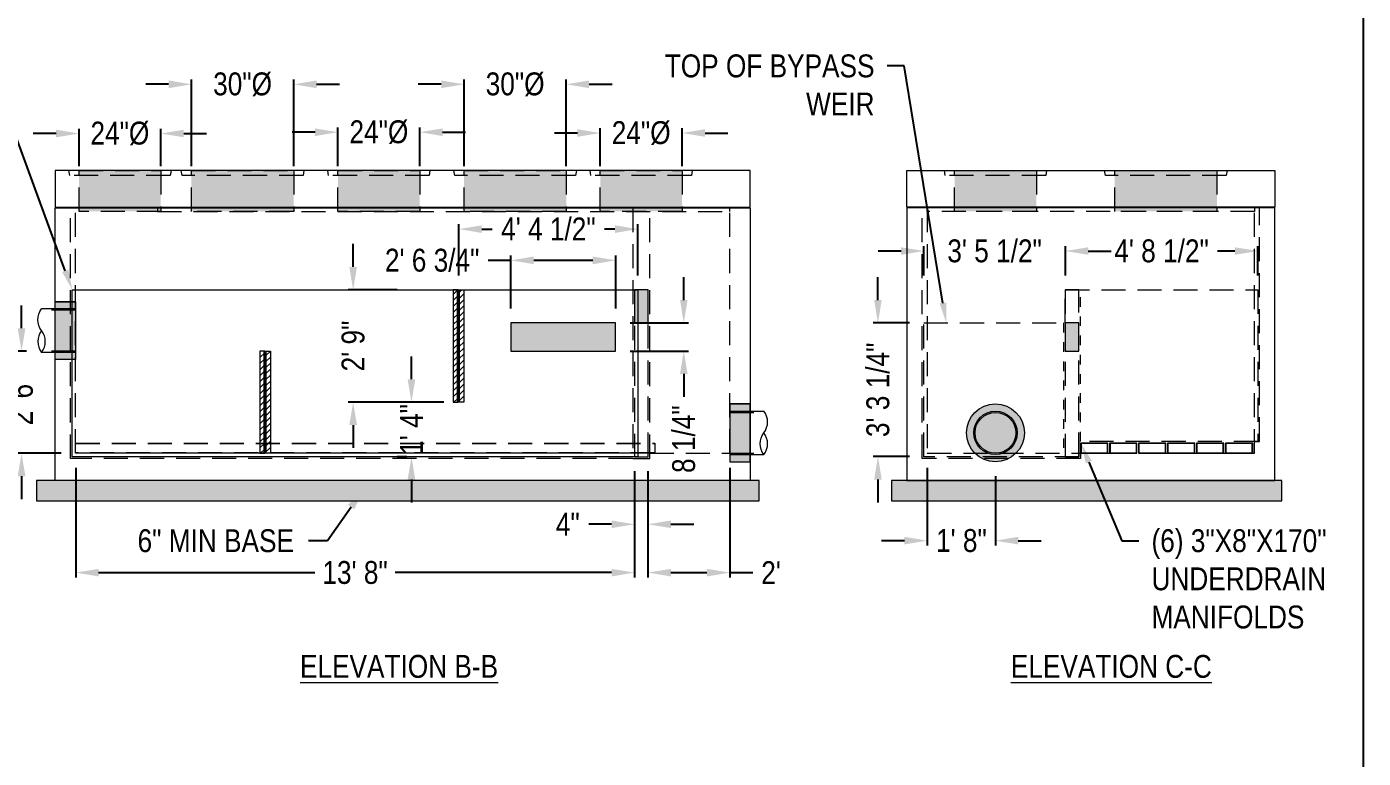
# Model space of a CAD drawing. Extents: x 0 to 216, y -5 to 280.
# Drawn here: x 77 to 216, y 71.4 to 147.5 of the extents above; entities that cross this region are included whole.
import ezdxf
from ezdxf import colors
from ezdxf.entities.mleader import LeaderData, LeaderLine
from ezdxf.math import Vec2, Vec3

# ---------------------------------------------------------------- set-up
doc = ezdxf.new("R2010")
doc.units = 0
doc.header["$LTSCALE"] = 10
doc.header["$MEASUREMENT"] = 0
doc.header["$PDMODE"] = 35
for name, pattern in [('DASHED2', [0.375, 0.25, -0.125]), ('HIDDEN', [0.375, 0.25, -0.125]), ('LTYPE11', [0.2, 0.1, -0.1])]:
    doc.linetypes.add(name, pattern=pattern)
doc.layers.get('Defpoints').update_dxf_attribs({"linetype": 'CONTINUOUS'})
doc.layers.add('2628-LOGO$0$CADdetails-FRAME', color=7, linetype='CONTINUOUS')
doc.layers.add('CADdetails-9-TITLEBLOCK', color=7, linetype='CONTINUOUS')
for name, color, linetype, lineweight in [('CADdetails-1-ANNO', 41, 'CONTINUOUS', 5), ('CADdetails-2-HATCH', 8, 'CONTINUOUS', 5), ('CADdetails-3-FINE', 11, 'CONTINUOUS', 5), ('CADdetails-3-HIDDEN', 11, 'HIDDEN', 5), ('CADdetails-4-LIGHT', 3, 'CONTINUOUS', 13), ('CADdetails-5-MEDIUM', 4, 'CONTINUOUS', 18)]:
    doc.layers.add(name, color=color, linetype=linetype, lineweight=lineweight)
doc.styles.add('CADdetails-DIMENSIONS', font='ARIALN.TTF', dxfattribs={"height": 2.38})
doc.styles.add('CADdetails-NOTES', font='ARIALN.TTF', dxfattribs={"height": 2.38})
doc.dimstyles.new('CADdetails-DIM', dxfattribs={"dimtxt": 2.38, "dimasz": 2.38, "dimexe": 0.5, "dimexo": 1.5, "dimgap": 1, "dimtad": 0, "dimzin": 0, "dimdsep": 46, "dimtxsty": 'CADdetails-DIMENSIONS', "dimcen": 1, "dimclrd": 256, "dimclre": 256, "dimclrt": 256, "dimadec": 0, "dimazin": 0, "dimtfac": 1, "dimtofl": 0, "dimtmove": 0, "dimatfit": 3, "dimfxl": 1, "dimtolj": 1, "dimtzin": 0, "dimarcsym": 0})

# ---------------------------------------------------------------- blocks, each defined once
blk = doc.blocks.new('2628-LOGO')
at = {"layer": '2628-LOGO$0$CADdetails-FRAME'}
blk.add_line((216, 280), (216, 0), dxfattribs=at)
blk = doc.blocks.new('*D23')
at = {"layer": 'CADdetails-1-ANNO', "lineweight": -2, "transparency": 16777216}
for p, q in [((140.19, 101.27), (140.19, 95.24)), ((141.6, 101.27), (141.6, 95.24)), ((137.81, 95.74), (135.43, 95.74)), ((143.98, 95.74), (146.36, 95.74))]:
    blk.add_line(p, q, dxfattribs=at)
at = {"layer": 'CADdetails-1-ANNO', "transparency": 16777216}
for points in [[(137.81, 96.13), (137.81, 95.34), (140.19, 95.74)], [(143.98, 96.13), (143.98, 95.34), (141.6, 95.74)]]:
    blk.add_solid(points, dxfattribs=at)
at = {"layer": 'Defpoints', "color": 0, "transparency": 16777216}
for p in [(140.19, 102.77), (141.6, 102.77), (141.6, 95.74)]:
    blk.add_point(p, dxfattribs=at)
at = {"layer": 'CADdetails-1-ANNO', "transparency": 16777216, "insert": (133.26, 95.74), "char_height": 2.38, "attachment_point": 5, "style": 'CADdetails-DIMENSIONS'}
blk.add_mtext('\\A1;4"', dxfattribs=at)
blk = doc.blocks.new('*D24')
at = {"layer": 'CADdetails-1-ANNO', "lineweight": -2, "transparency": 16777216}
for p, q in [((150.11, 101.62), (150.11, 90.21)), ((141.6, 101.27), (141.6, 90.21)), ((143.98, 90.71), (147.73, 90.71)), ((150.11, 90.71), (152.49, 90.71))]:
    blk.add_line(p, q, dxfattribs=at)
at = {"layer": 'CADdetails-1-ANNO', "transparency": 16777216}
for points in [[(143.98, 91.1), (143.98, 90.31), (141.6, 90.71)], [(147.73, 91.1), (147.73, 90.31), (150.11, 90.71)]]:
    blk.add_solid(points, dxfattribs=at)
at = {"layer": 'Defpoints', "color": 0, "transparency": 16777216}
for p in [(150.11, 103.12), (141.6, 102.77), (150.11, 90.71)]:
    blk.add_point(p, dxfattribs=at)
at = {"layer": 'CADdetails-1-ANNO', "transparency": 16777216, "insert": (154.4, 90.71), "char_height": 2.38, "attachment_point": 5, "style": 'CADdetails-DIMENSIONS'}
blk.add_mtext("\\A1;2'", dxfattribs=at)
blk = doc.blocks.new('*D25')
at = {"layer": 'CADdetails-1-ANNO', "lineweight": -2, "transparency": 16777216}
for p, q in [((82.07, 101.62), (82.07, 90.21)), ((140.19, 101.27), (140.19, 90.21)), ((84.45, 90.71), (106.94, 90.71)), ((137.81, 90.71), (115.31, 90.71))]:
    blk.add_line(p, q, dxfattribs=at)
at = {"layer": 'CADdetails-1-ANNO', "transparency": 16777216}
for points in [[(84.45, 91.1), (84.45, 90.31), (82.07, 90.71)], [(137.81, 91.1), (137.81, 90.31), (140.19, 90.71)]]:
    blk.add_solid(points, dxfattribs=at)
at = {"layer": 'Defpoints', "color": 0, "transparency": 16777216}
for p in [(82.07, 103.12), (140.19, 102.77), (82.07, 90.71)]:
    blk.add_point(p, dxfattribs=at)
at = {"layer": 'CADdetails-1-ANNO', "transparency": 16777216, "insert": (111.13, 90.71), "char_height": 2.38, "attachment_point": 5, "style": 'CADdetails-DIMENSIONS'}
blk.add_mtext('\\A1;13\' 8"', dxfattribs=at)
blk = doc.blocks.new('*D4')
at = {"layer": 'CADdetails-1-ANNO', "lineweight": -2, "transparency": 16777216}
for p, q in [((145.32, 119.06), (145.32, 121.44)), ((139.74, 116.68), (145.82, 116.68)), ((139.74, 113.75), (145.82, 113.75)), ((145.32, 111.37), (145.32, 108.99))]:
    blk.add_line(p, q, dxfattribs=at)
at = {"layer": 'CADdetails-1-ANNO', "transparency": 16777216}
for points in [[(144.93, 119.06), (145.72, 119.06), (145.32, 116.68)], [(144.93, 111.37), (145.72, 111.37), (145.32, 113.75)]]:
    blk.add_solid(points, dxfattribs=at)
at = {"layer": 'Defpoints', "color": 0, "transparency": 16777216}
for p in [(138.24, 116.68), (138.24, 113.75), (145.32, 113.75)]:
    blk.add_point(p, dxfattribs=at)
at = {"layer": 'CADdetails-1-ANNO', "transparency": 16777216, "insert": (145.32, 104.59), "char_height": 2.38, "attachment_point": 5, "rotation": 90, "style": 'CADdetails-DIMENSIONS'}
blk.add_mtext('\\A1;8 1/4"', dxfattribs=at)
blk = doc.blocks.new('*D5')
at = {"layer": 'CADdetails-1-ANNO', "lineweight": -2, "transparency": 16777216}
for p, q in [((127.34, 123.19), (124.96, 123.19)), ((127.34, 118.18), (127.34, 123.69)), ((135.86, 123.19), (129.72, 123.19)), ((138.24, 118.18), (138.24, 123.69))]:
    blk.add_line(p, q, dxfattribs=at)
at = {"layer": 'CADdetails-1-ANNO', "transparency": 16777216}
for points in [[(129.72, 123.59), (129.72, 122.79), (127.34, 123.19)], [(135.86, 123.59), (135.86, 122.79), (138.24, 123.19)]]:
    blk.add_solid(points, dxfattribs=at)
at = {"layer": 'Defpoints', "color": 0, "transparency": 16777216}
for p in [(127.34, 123.19), (127.34, 116.68), (138.24, 116.68)]:
    blk.add_point(p, dxfattribs=at)
at = {"layer": 'CADdetails-1-ANNO', "transparency": 16777216, "insert": (119.15, 123.19), "char_height": 2.38, "attachment_point": 5, "style": 'CADdetails-DIMENSIONS'}
blk.add_mtext('\\A1;2\' 6 3/4"', dxfattribs=at)
blk = doc.blocks.new('*D6')
at = {"layer": 'CADdetails-1-ANNO', "lineweight": -2, "transparency": 16777216}
for p, q in [((117, 110.82), (117, 113.2)), ((120.28, 108.44), (116.5, 108.44)), ((115.5, 102.77), (116.5, 102.77)), ((117, 100.39), (117, 98.01))]:
    blk.add_line(p, q, dxfattribs=at)
at = {"layer": 'CADdetails-1-ANNO', "transparency": 16777216}
for points in [[(116.6, 110.82), (117.39, 110.82), (117, 108.44)], [(116.6, 100.39), (117.39, 100.39), (117, 102.77)]]:
    blk.add_solid(points, dxfattribs=at)
at = {"layer": 'Defpoints', "color": 0, "transparency": 16777216}
for p in [(121.78, 108.44), (117, 102.77), (117, 102.77)]:
    blk.add_point(p, dxfattribs=at)
at = {"layer": 'CADdetails-1-ANNO', "transparency": 16777216, "insert": (117, 105.6), "char_height": 2.38, "attachment_point": 5, "rotation": 90, "style": 'CADdetails-DIMENSIONS'}
blk.add_mtext('\\A1;1\' 4"', dxfattribs=at)
blk = doc.blocks.new('*D37')
at = {"layer": 'CADdetails-1-ANNO', "lineweight": -2, "transparency": 16777216}
for p, q in [((121.93, 121.63), (121.93, 126.94)), ((140.54, 121.63), (140.54, 126.94)), ((124.31, 126.44), (125.4, 126.44)), ((138.16, 126.44), (137.07, 126.44))]:
    blk.add_line(p, q, dxfattribs=at)
at = {"layer": 'CADdetails-1-ANNO', "transparency": 16777216}
for points in [[(124.31, 126.83), (124.31, 126.04), (121.93, 126.44)], [(138.16, 126.83), (138.16, 126.04), (140.54, 126.44)]]:
    blk.add_solid(points, dxfattribs=at)
at = {"layer": 'Defpoints', "color": 0, "transparency": 16777216}
for p in [(140.54, 126.44), (121.93, 120.13), (140.54, 120.13)]:
    blk.add_point(p, dxfattribs=at)
at = {"layer": 'CADdetails-1-ANNO', "transparency": 16777216, "insert": (131.24, 126.44), "char_height": 2.38, "attachment_point": 5, "style": 'CADdetails-DIMENSIONS'}
blk.add_mtext('\\A1;4\' 4 1/2"', dxfattribs=at)
blk = doc.blocks.new('*D11')
at = {"layer": 'CADdetails-1-ANNO', "lineweight": -2, "transparency": 16777216}
for p, q in [((110.93, 122.51), (110.93, 124.89)), ((115.5, 120.13), (110.43, 120.13)), ((120.35, 108.44), (110.43, 108.44)), ((110.93, 106.06), (110.93, 103.68))]:
    blk.add_line(p, q, dxfattribs=at)
at = {"layer": 'CADdetails-1-ANNO', "transparency": 16777216}
for points in [[(110.53, 122.51), (111.33, 122.51), (110.93, 120.13)], [(110.53, 106.06), (111.33, 106.06), (110.93, 108.44)]]:
    blk.add_solid(points, dxfattribs=at)
at = {"layer": 'Defpoints', "color": 0, "transparency": 16777216}
for p in [(110.93, 120.13), (117, 120.13), (121.85, 108.44)]:
    blk.add_point(p, dxfattribs=at)
at = {"layer": 'CADdetails-1-ANNO', "transparency": 16777216, "insert": (110.93, 114.28), "char_height": 2.38, "attachment_point": 5, "rotation": 90, "style": 'CADdetails-DIMENSIONS'}
blk.add_mtext('\\A1;2\' 9"', dxfattribs=at)
blk = doc.blocks.new('*D12')
at = {"layer": 'CADdetails-1-ANNO', "lineweight": -2, "transparency": 16777216}
for p, q in [((165.52, 119.06), (165.52, 121.44)), ((168.8, 116.68), (165.02, 116.68)), ((168.8, 102.77), (165.02, 102.77)), ((165.52, 100.39), (165.52, 98.01))]:
    blk.add_line(p, q, dxfattribs=at)
at = {"layer": 'CADdetails-1-ANNO', "transparency": 16777216}
for points in [[(165.12, 119.06), (165.91, 119.06), (165.52, 116.68)], [(165.12, 100.39), (165.91, 100.39), (165.52, 102.77)]]:
    blk.add_solid(points, dxfattribs=at)
at = {"layer": 'Defpoints', "color": 0, "transparency": 16777216}
for p in [(170.3, 116.68), (165.52, 102.77), (170.3, 102.77)]:
    blk.add_point(p, dxfattribs=at)
at = {"layer": 'CADdetails-1-ANNO', "transparency": 16777216, "insert": (165.52, 109.72), "char_height": 2.38, "attachment_point": 5, "rotation": 90, "style": 'CADdetails-DIMENSIONS'}
blk.add_mtext('\\A1;3\' 3 1/4"', dxfattribs=at)
blk = doc.blocks.new('*D13')
at = {"layer": 'CADdetails-1-ANNO', "lineweight": -2, "transparency": 16777216}
for p, q in [((185.01, 121.63), (185.01, 124.66)), ((187.39, 124.16), (189.18, 124.16)), ((202.65, 124.16), (200.85, 124.16)), ((205.03, 121.63), (205.03, 124.66))]:
    blk.add_line(p, q, dxfattribs=at)
at = {"layer": 'CADdetails-1-ANNO', "transparency": 16777216}
for points in [[(187.39, 124.55), (187.39, 123.76), (185.01, 124.16)], [(202.65, 124.55), (202.65, 123.76), (205.03, 124.16)]]:
    blk.add_solid(points, dxfattribs=at)
at = {"layer": 'Defpoints', "color": 0, "transparency": 16777216}
for p in [(205.03, 124.16), (185.01, 120.13), (205.03, 120.13)]:
    blk.add_point(p, dxfattribs=at)
at = {"layer": 'CADdetails-1-ANNO', "transparency": 16777216, "insert": (195.02, 124.16), "char_height": 2.38, "attachment_point": 5, "style": 'CADdetails-DIMENSIONS'}
blk.add_mtext('\\A1;4\' 8 1/2"', dxfattribs=at)
blk = doc.blocks.new('*D26')
at = {"layer": 'CADdetails-1-ANNO', "lineweight": -2, "transparency": 16777216}
for p, q in [((167.92, 124.16), (165.54, 124.16)), ((170.3, 121.63), (170.3, 124.66)), ((185.01, 121.63), (185.01, 124.66)), ((187.39, 124.16), (189.77, 124.16))]:
    blk.add_line(p, q, dxfattribs=at)
at = {"layer": 'CADdetails-1-ANNO', "transparency": 16777216}
for points in [[(167.92, 124.55), (167.92, 123.76), (170.3, 124.16)], [(187.39, 124.55), (187.39, 123.76), (185.01, 124.16)]]:
    blk.add_solid(points, dxfattribs=at)
at = {"layer": 'Defpoints', "color": 0, "transparency": 16777216}
for p in [(170.3, 124.16), (170.3, 120.13), (185.01, 120.13)]:
    blk.add_point(p, dxfattribs=at)
at = {"layer": 'CADdetails-1-ANNO', "transparency": 16777216, "insert": (177.65, 124.16), "char_height": 2.38, "attachment_point": 5, "style": 'CADdetails-DIMENSIONS'}
blk.add_mtext('\\A1;3\' 5 1/2"', dxfattribs=at)
blk = doc.blocks.new('*D35')
at = {"layer": 'CADdetails-1-ANNO', "lineweight": -2, "transparency": 16777216}
for p, q in [((170.65, 101.62), (170.65, 93.53)), ((177.74, 100.73), (177.74, 93.53)), ((168.27, 94.03), (165.89, 94.03)), ((180.12, 94.03), (182.5, 94.03))]:
    blk.add_line(p, q, dxfattribs=at)
at = {"layer": 'CADdetails-1-ANNO', "transparency": 16777216}
for points in [[(168.27, 94.43), (168.27, 93.64), (170.65, 94.03)], [(180.12, 94.43), (180.12, 93.64), (177.74, 94.03)]]:
    blk.add_solid(points, dxfattribs=at)
at = {"layer": 'Defpoints', "color": 0, "transparency": 16777216}
for p in [(170.65, 103.12), (177.74, 102.23), (170.65, 94.03)]:
    blk.add_point(p, dxfattribs=at)
at = {"layer": 'CADdetails-1-ANNO', "transparency": 16777216, "insert": (174.2, 94.03), "char_height": 2.38, "attachment_point": 5, "style": 'CADdetails-DIMENSIONS'}
blk.add_mtext('\\A1;1\' 8"', dxfattribs=at)
blk = doc.blocks.new('*D36')
at = {"layer": 'CADdetails-1-ANNO', "lineweight": -2, "transparency": 16777216}
for p, q in [((76.44, 116.13), (76.44, 118.51)), ((76.95, 113.75), (75.94, 113.75)), ((80.57, 103.12), (75.94, 103.12)), ((76.44, 100.74), (76.44, 98.36))]:
    blk.add_line(p, q, dxfattribs=at)
at = {"layer": 'CADdetails-1-ANNO', "transparency": 16777216}
for points in [[(76.04, 116.13), (76.84, 116.13), (76.44, 113.75)], [(76.04, 100.74), (76.84, 100.74), (76.44, 103.12)]]:
    blk.add_solid(points, dxfattribs=at)
at = {"layer": 'Defpoints', "color": 0, "transparency": 16777216}
for p in [(78.45, 113.75), (76.44, 103.12), (82.07, 103.12)]:
    blk.add_point(p, dxfattribs=at)
at = {"layer": 'CADdetails-1-ANNO', "transparency": 16777216, "insert": (76.44, 108.44), "char_height": 2.38, "attachment_point": 5, "rotation": 90, "style": 'CADdetails-DIMENSIONS'}
blk.add_mtext("\\A1;2' 6'", dxfattribs=at)
blk = doc.blocks.new('*D42')
at = {"layer": 'CADdetails-1-ANNO', "lineweight": -2, "transparency": 16777216}
for p, q in [((134.26, 136.43), (131.88, 136.43)), ((136.64, 132.97), (136.64, 136.93)), ((145.15, 132.97), (145.15, 136.93)), ((147.53, 136.43), (149.91, 136.43))]:
    blk.add_line(p, q, dxfattribs=at)
at = {"layer": 'CADdetails-1-ANNO', "transparency": 16777216}
for points in [[(134.26, 136.83), (134.26, 136.04), (136.64, 136.43)], [(147.53, 136.83), (147.53, 136.04), (145.15, 136.43)]]:
    blk.add_solid(points, dxfattribs=at)
at = {"layer": 'Defpoints', "color": 0, "transparency": 16777216}
for p in [(145.15, 136.43), (136.64, 131.47), (145.15, 131.47)]:
    blk.add_point(p, dxfattribs=at)
at = {"layer": 'CADdetails-1-ANNO', "transparency": 16777216, "insert": (140.89, 136.43), "char_height": 2.38, "attachment_point": 5, "style": 'CADdetails-DIMENSIONS'}
blk.add_mtext('\\A1;24"%%C', dxfattribs=at)
blk = doc.blocks.new('*D43')
at = {"layer": 'CADdetails-1-ANNO', "lineweight": -2, "transparency": 16777216}
for p, q in [((80.04, 136.38), (77.66, 136.38)), ((82.42, 132.97), (82.42, 136.88)), ((90.93, 132.97), (90.93, 136.88)), ((93.31, 136.38), (95.69, 136.38))]:
    blk.add_line(p, q, dxfattribs=at)
at = {"layer": 'CADdetails-1-ANNO', "transparency": 16777216}
for points in [[(80.04, 136.78), (80.04, 135.99), (82.42, 136.38)], [(93.31, 136.78), (93.31, 135.99), (90.93, 136.38)]]:
    blk.add_solid(points, dxfattribs=at)
at = {"layer": 'Defpoints', "color": 0, "transparency": 16777216}
for p in [(90.93, 136.38), (82.42, 131.47), (90.93, 131.47)]:
    blk.add_point(p, dxfattribs=at)
at = {"layer": 'CADdetails-1-ANNO', "transparency": 16777216, "insert": (86.67, 136.38), "char_height": 2.38, "attachment_point": 5, "style": 'CADdetails-DIMENSIONS'}
blk.add_mtext('\\A1;24"%%C', dxfattribs=at)
blk = doc.blocks.new('*D44')
at = {"layer": 'CADdetails-1-ANNO', "lineweight": -2, "transparency": 16777216}
for p, q in [((122.47, 132.97), (122.47, 142)), ((133.1, 132.97), (133.1, 142)), ((120.09, 141.5), (117.71, 141.5)), ((135.48, 141.5), (137.86, 141.5))]:
    blk.add_line(p, q, dxfattribs=at)
at = {"layer": 'CADdetails-1-ANNO', "transparency": 16777216}
for points in [[(120.09, 141.9), (120.09, 141.1), (122.47, 141.5)], [(135.48, 141.9), (135.48, 141.1), (133.1, 141.5)]]:
    blk.add_solid(points, dxfattribs=at)
at = {"layer": 'Defpoints', "color": 0, "transparency": 16777216}
for p in [(133.1, 141.5), (122.47, 131.47), (133.1, 131.47)]:
    blk.add_point(p, dxfattribs=at)
at = {"layer": 'CADdetails-1-ANNO', "transparency": 16777216, "insert": (127.78, 141.5), "char_height": 2.38, "attachment_point": 5, "style": 'CADdetails-DIMENSIONS'}
blk.add_mtext('\\A1;30"%%C', dxfattribs=at)
blk = doc.blocks.new('*D45')
at = {"layer": 'CADdetails-1-ANNO', "lineweight": -2, "transparency": 16777216}
for p, q in [((94.12, 132.97), (94.12, 142)), ((104.75, 132.97), (104.75, 142)), ((91.74, 141.5), (89.36, 141.5)), ((107.13, 141.5), (109.51, 141.5))]:
    blk.add_line(p, q, dxfattribs=at)
at = {"layer": 'CADdetails-1-ANNO', "transparency": 16777216}
for points in [[(91.74, 141.9), (91.74, 141.1), (94.12, 141.5)], [(107.13, 141.9), (107.13, 141.1), (104.75, 141.5)]]:
    blk.add_solid(points, dxfattribs=at)
at = {"layer": 'Defpoints', "color": 0, "transparency": 16777216}
for p in [(104.75, 141.5), (94.12, 131.47), (104.75, 131.47)]:
    blk.add_point(p, dxfattribs=at)
at = {"layer": 'CADdetails-1-ANNO', "transparency": 16777216, "insert": (99.43, 141.5), "char_height": 2.38, "attachment_point": 5, "style": 'CADdetails-DIMENSIONS'}
blk.add_mtext('\\A1;30"%%C', dxfattribs=at)
blk = doc.blocks.new('*D46')
at = {"layer": 'CADdetails-1-ANNO', "lineweight": -2, "transparency": 16777216}
for p, q in [((106.97, 136.52), (104.59, 136.52)), ((109.35, 132.97), (109.35, 137.02)), ((117.86, 132.97), (117.86, 137.02)), ((120.24, 136.52), (122.62, 136.52))]:
    blk.add_line(p, q, dxfattribs=at)
at = {"layer": 'CADdetails-1-ANNO', "transparency": 16777216}
for points in [[(106.97, 136.91), (106.97, 136.12), (109.35, 136.52)], [(120.24, 136.91), (120.24, 136.12), (117.86, 136.52)]]:
    blk.add_solid(points, dxfattribs=at)
at = {"layer": 'Defpoints', "color": 0, "transparency": 16777216}
for p in [(117.86, 136.52), (109.35, 131.47), (117.86, 131.47)]:
    blk.add_point(p, dxfattribs=at)
at = {"layer": 'CADdetails-1-ANNO', "transparency": 16777216, "insert": (113.61, 136.52), "char_height": 2.38, "attachment_point": 5, "style": 'CADdetails-DIMENSIONS'}
blk.add_mtext('\\A1;24"%%C', dxfattribs=at)

msp = doc.modelspace()

# ---------------------------------------------------------------- hatches: boundary and pattern name
at = {"layer": 'CADdetails-2-HATCH'}
h = msp.add_hatch(color=256, dxfattribs=at)
h.dxf.hatch_style = 1
h.paths.add_polyline_path([(90.926, 128.282), (82.421, 128.282), (82.421, 132.535), (90.926, 132.535)])
h = msp.add_hatch(color=256, dxfattribs=at)
h.dxf.hatch_style = 1
h.paths.add_polyline_path([(104.747, 128.282), (94.116, 128.282), (94.116, 132.535), (104.747, 132.535)])
h = msp.add_hatch(color=256, dxfattribs=at)
h.dxf.hatch_style = 1
h.paths.add_polyline_path([(117.859, 128.282), (109.354, 128.282), (109.354, 132.535), (117.859, 132.535)])
h = msp.add_hatch(color=256, dxfattribs=at)
h.dxf.hatch_style = 1
h.paths.add_polyline_path([(133.098, 128.282), (122.467, 128.282), (122.467, 132.535), (133.098, 132.535)])
h = msp.add_hatch(color=256, dxfattribs=at)
h.dxf.hatch_style = 1
h.paths.add_polyline_path([(145.147, 128.282), (136.642, 128.282), (136.642, 132.535), (145.147, 132.535)])
h = msp.add_hatch(color=256, dxfattribs=at)
h.dxf.hatch_style = 1
h.paths.add_polyline_path([(181.994, 128.282), (173.489, 128.282), (173.489, 132.535), (181.994, 132.535)])
h = msp.add_hatch(color=256, dxfattribs=at)
h.dxf.hatch_style = 1
h.paths.add_polyline_path([(200.777, 128.282), (190.145, 128.282), (190.145, 132.535), (200.777, 132.535)])
h = msp.add_hatch(dxfattribs=at)
h.set_pattern_fill('ANSI31', color=256, scale=3.543854)
h.set_pattern_definition([(45, (215.15313, 95.67876), (-0.3132354, 0.3132354), [])])
h.paths.add_polyline_path([(121.337, 120.131), (121.337, 108.437), (121.846, 108.437), (121.846, 120.131)])
h = msp.add_hatch(dxfattribs=at)
h.set_pattern_fill('ANSI31', color=256, scale=3.543854)
h.set_pattern_definition([(45, (225.59266, 95.67876), (-0.3132354, 0.3132354), [])])
h.paths.add_polyline_path([(122.444, 120.131), (122.444, 108.437), (121.935, 108.437), (121.935, 120.131)])
h = msp.add_hatch(color=256, dxfattribs=at)
h.dxf.hatch_style = 1
h.paths.add_polyline_path([(141.603, 120.131), (140.186, 120.131), (140.186, 116.676), (141.603, 116.676)])
h = msp.add_hatch(color=256, dxfattribs=at)
h.dxf.hatch_style = 1
h.paths.add_polyline_path([(82.067, 112.866), (79.94, 112.866), (79.94, 118.891), (82.067, 118.891)])
h = msp.add_hatch(color=256, dxfattribs=at)
h.dxf.hatch_style = 1
h.paths.add_polyline_path([(138.237, 116.676), (127.339, 116.676), (127.339, 113.752), (138.237, 113.752)])
h = msp.add_hatch(color=256, dxfattribs=at)
h.dxf.hatch_style = 1
h.paths.add_polyline_path([(186.424, 116.676), (185.007, 116.676), (185.007, 113.752), (186.424, 113.752)])
h = msp.add_hatch(dxfattribs=at)
h.set_pattern_fill('ANSI31', color=256, scale=3.543854)
h.set_pattern_definition([(45, (195.04175, 90.363), (-0.3132354, 0.3132354), [])])
h.paths.add_polyline_path([(101.226, 113.752), (101.226, 103.121), (101.735, 103.121), (101.735, 113.752)])
h = msp.add_hatch(dxfattribs=at)
h.set_pattern_fill('ANSI31', color=256, scale=3.543854)
h.set_pattern_definition([(45, (205.4813, 90.363), (-0.3132354, 0.3132354), [])])
h.paths.add_polyline_path([(102.333, 113.752), (102.333, 103.121), (101.824, 103.121), (101.824, 113.752)])
h = msp.add_hatch(color=256, dxfattribs=at)
h.dxf.hatch_style = 1
h.paths.add_polyline_path([(150.109, 102.235), (152.235, 102.235), (152.235, 108.259), (150.109, 108.259)])
h = msp.add_hatch(color=256, dxfattribs=at)
h.dxf.hatch_style = 1
edge = h.paths.add_edge_path()
edge.add_arc((177.742, 105.247), 3.012, 0, 360)
h = msp.add_hatch(dxfattribs=at)
h.set_pattern_fill('GRAVEL', color=256, scale=2.126312)
h.set_pattern_definition([(228.01279, (226.06045, 105.24717), (-17.01049988, -19.13681237), [0.286066, -28.320543]), (184.96974, (225.86908, 105.03454), (25.515749825, 2.126312485), [0.490898, -48.598838]), (132.51045, (225.38003, 104.99201), (21.26312485, -23.38943734), [0.346138, -34.267721]), (267.27369, (224.55077, 104.46043), (2.126312485, 42.52624971), [0.447032, -44.256128]), (292.833654, (224.5295, 104.01391), (-10.63156243, 25.515749825), [0.43835, -43.396705]), (357.27369, (224.69961, 103.60991), (-42.52624971, 2.126312485), [0.447032, -44.256128]), (37.69424, (225.146135, 103.588646), (-27.64206231, -21.263124855), [0.591177, -58.52643]), (72.25533, (225.61392, 103.95012), (14.8841874, 46.77887468), [0.558132, -55.25504]), (121.429566, (225.78403, 104.4817), (-17.010499884, 27.64206231), [0.448546, -44.406065]), (175.23636, (225.55013, 104.86443), (23.38943734, -2.12631249), [0.512084, -25.09211]), (222.39744, (225.03982, 104.90696), (-25.515749825, -23.38943734), [0.662236, -65.56139]), (138.81407, (226.65582, 104.43917), (-14.8841874, 12.7578749), [0.22603, -22.376983]), (171.469234, (226.48571, 104.58801), (27.64206231, -4.25262497), [0.43002, -42.57199]), (225, (226.0604, 104.6518), (-2e-16, -2.126312), [0.300705, -2.706355]), (203.1986, (225.9116, 104.90696), (10.63156243, 4.25262497), [0.161936, -16.031578]), (291.8014, (225.76277, 104.84317), (-2.1263125, 6.3789375), [0.22901, -11.221533]), (30.96376, (225.84782, 104.63054), (6.3789375, 4.252625), [0.371954, -12.026472]), (161.56505, (226.16677, 104.8219), (4.252625, -2.1263125), [0.26896, -6.45503]), (16.38954, (224.5295, 104.84317), (21.26312485, 6.37893746), [0.376783, -37.30157]), (70.34618, (224.89098, 104.94949), (-8.50524994, -23.38943734), [0.3161, -31.293808]), (293.1986, (226.16677, 105.24717), (-4.25262497, 10.63156243), [0.32387, -15.869644]), (343.61046, (226.29434, 104.94949), (-21.26312485, 6.37893746), [0.376783, -37.30157]), (339.44395, (224.5295, 103.52486), (-10.63156243, 4.25262497), [0.363344, -17.803878]), (294.77514, (224.86971, 103.39728), (-10.63156243, 23.38943734), [0.30444, -30.13972]), (66.8014, (226.18803, 103.12086), (4.25262497, 10.63156243), [0.32387, -15.869644]), (17.35402, (226.31561, 103.41854), (-27.64206231, -8.50524994), [0.356436, -35.287056]), (69.44395, (225.14614, 103.12086), (-4.25262497, -10.63156243), [0.181672, -17.98555]), (101.30993, (226.06045, 103.12086), (-2.1263125, 8.50525), [0.10842, -10.733688]), (165.96376, (226.0392, 103.22717), (6.3789375, -2.1263125), [0.43835, -8.32866]), (186.00901, (225.61392, 103.33349), (21.263124855, 2.126312485), [0.406232, -40.21691]), (303.69007, (225.8478, 104.4392), (-2.1263125, 4.252625), [0.30666, -7.359868]), (353.157227, (226.01792, 104.18401), (36.147312253, -4.25262497), [0.535393, -53.003788]), (60.9454, (226.5495, 104.12022), (-8.50524994, -14.8841874), [0.218917, -21.67281]), (90, (226.6558, 104.3116), (-2.126312, 2.126312), [0.12758, -1.998734]), (120.25644, (225.5714, 103.39728), (8.50524994, -14.8841874), [0.295396, -29.24428]), (48.01279, (225.42256, 103.65244), (17.01049988, 19.13681237), [0.57213, -28.034478]), (0, (225.8053, 104.0777), (2.126312, 2.126312), [0.55284, -1.57347]), (325.30485, (226.35813, 104.0777), (21.26312485, -14.8841874), [0.3362, -33.283753]), (254.0546, (226.63455, 103.88633), (-2.1263125, -8.50524994), [0.309595, -15.170193]), (207.645975, (226.5495, 103.58865), (-40.399937224, -21.263124855), [0.504074, -49.903436]), (175.42608, (226.10298, 103.35475), (-27.64206231, 2.126312485), [0.533277, -52.794369])])
h.paths.add_polyline_path([(78.004, 98.159), (153.15, 98.159), (153.15, 100.286), (78.004, 100.286)])
h = msp.add_hatch(dxfattribs=at)
h.set_pattern_fill('GRAVEL', color=256, scale=2.126312)
h.set_pattern_definition([(228.01279, (297.6373, 105.24717), (-17.01049988, -19.13681237), [0.286066, -28.320543]), (184.96974, (297.44593, 105.03454), (25.515749825, 2.126312485), [0.490898, -48.598838]), (132.51045, (296.95687, 104.99201), (21.26312485, -23.38943734), [0.346138, -34.26772]), (267.27369, (296.12761, 104.46043), (2.126312485, 42.52624971), [0.447032, -44.256128]), (292.83365, (296.10635, 104.01391), (-10.63156243, 25.515749825), [0.43835, -43.396705]), (357.27369, (296.27645, 103.60991), (-42.52624971, 2.126312485), [0.447032, -44.256128]), (37.69424, (296.72298, 103.588646), (-27.64206231, -21.263124855), [0.591177, -58.52643]), (72.25533, (297.19077, 103.95012), (14.8841874, 46.77887468), [0.558132, -55.25504]), (121.42957, (297.36087, 104.4817), (-17.01049988, 27.64206231), [0.448546, -44.406065]), (175.23636, (297.12698, 104.86443), (23.38943734, -2.12631249), [0.512084, -25.09211]), (222.39744, (296.616664, 104.90696), (-25.515749825, -23.38943734), [0.662236, -65.56139]), (138.81407, (298.23266, 104.43917), (-14.8841874, 12.7578749), [0.22603, -22.376983]), (171.46923, (298.06256, 104.58801), (27.64206231, -4.25262497), [0.43002, -42.57199]), (225, (297.6373, 104.6518), (-2e-16, -2.126312), [0.300705, -2.706355]), (203.1986, (297.48845, 104.90696), (10.6315624, 4.252625), [0.161936, -16.031578]), (291.8014, (297.3396, 104.84317), (-2.1263125, 6.3789375), [0.22901, -11.221533]), (30.96376, (297.42466, 104.63054), (6.3789375, 4.252625), [0.371954, -12.026472]), (161.56505, (297.7436, 104.8219), (4.252625, -2.1263125), [0.26896, -6.45503]), (16.38954, (296.10635, 104.84317), (21.26312485, 6.37893746), [0.376783, -37.30157]), (70.34618, (296.46782, 104.94949), (-8.50524994, -23.38943734), [0.3161, -31.293808]), (293.1986, (297.7436, 105.24717), (-4.252625, 10.6315624), [0.32387, -15.869644]), (343.61046, (297.87119, 104.94949), (-21.26312485, 6.37893746), [0.376783, -37.30157]), (339.44395, (296.10635, 103.52486), (-10.63156243, 4.25262497), [0.363344, -17.803878]), (294.77514, (296.44656, 103.39728), (-10.63156243, 23.38943734), [0.30444, -30.13972]), (66.8014, (297.76487, 103.12086), (4.252625, 10.6315624), [0.32387, -15.869644]), (17.35402, (297.89245, 103.41854), (-27.64206231, -8.50524994), [0.356436, -35.287056]), (69.44395, (296.72298, 103.12086), (-4.25262497, -10.63156243), [0.181672, -17.98555]), (101.30993, (297.6373, 103.12086), (-2.1263125, 8.50525), [0.10842, -10.733688]), (165.96376, (297.61603, 103.22717), (6.3789375, -2.1263125), [0.43835, -8.32866]), (186.00901, (297.19077, 103.33349), (21.26312485, 2.12631249), [0.406232, -40.21691]), (303.69007, (297.42466, 104.4392), (-2.1263125, 4.252625), [0.30666, -7.359868]), (353.15723, (297.59477, 104.18401), (36.147312253, -4.25262497), [0.535393, -53.003788]), (60.9454, (298.12635, 104.12022), (-8.50524994, -14.8841874), [0.218917, -21.67281]), (90, (298.2327, 104.3116), (-2.126312, 2.126312), [0.12758, -1.998734]), (120.25644, (297.14824, 103.39728), (8.50524994, -14.8841874), [0.295396, -29.24428]), (48.01279, (296.9994, 103.65244), (17.01049988, 19.13681237), [0.57213, -28.034478]), (0, (297.3821, 104.0777), (2.126312, 2.126312), [0.55284, -1.57347]), (325.30485, (297.93498, 104.0777), (21.26312485, -14.8841874), [0.3362, -33.283753]), (254.0546, (298.2114, 103.88633), (-2.1263125, -8.50524994), [0.309595, -15.170193]), (207.645975, (298.126345, 103.58865), (-40.399937224, -21.263124855), [0.504074, -49.903436]), (175.42608, (297.67982, 103.35475), (-27.64206231, 2.126312485), [0.533277, -52.79437])])
h.paths.add_polyline_path([(166.943, 98.159), (207.526, 98.159), (207.526, 100.286), (166.943, 100.286)])

# ---------------------------------------------------------------- linework, layer by layer
for p, q in [((121.78, 108.437), (121.78, 120.131)), ((122.001, 108.437), (122.001, 120.131)), ((101.669, 103.121), (101.669, 113.752)), ((101.89, 103.121), (101.89, 113.752))]:
    msp.add_line(p, q, dxfattribs=at)
for points in [[(121.337, 120.131), (121.337, 108.437), (121.846, 108.437), (121.846, 120.131)], [(122.444, 120.131), (122.444, 108.437), (121.935, 108.437), (121.935, 120.131)], [(101.226, 113.752), (101.226, 103.121), (101.735, 103.121), (101.735, 113.752)], [(102.333, 113.752), (102.333, 103.121), (101.824, 103.121), (101.824, 113.752)]]:
    msp.add_lwpolyline(points, close=True, dxfattribs=at)
at = {"layer": 'CADdetails-2-HATCH', "linetype": 'DASHED2'}
for points in [[(82.067, 104.184), (142.312, 104.184), (142.312, 103.121), (82.067, 103.121)], [(82.067, 104.14), (142.312, 104.14), (142.312, 103.165), (82.067, 103.165)]]:
    msp.add_lwpolyline(points, close=True, dxfattribs=at)
at = {"layer": 'CADdetails-3-FINE', "const_width": 0.0886}
for points in [[(121.891, 120.131), (121.891, 108.437)], [(101.779, 113.752), (101.779, 103.121)]]:
    msp.add_lwpolyline(points, dxfattribs=at)
at = {"layer": 'CADdetails-3-HIDDEN', "linetype": 'LTYPE11'}
for p, q in [((186.601, 104.361), (186.601, 120.131)), ((184.829, 116.676), (184.829, 102.766))]:
    msp.add_line(p, q, dxfattribs=at)
at = {"layer": 'CADdetails-3-HIDDEN'}
for p, q in [((82.067, 118.891), (79.94, 118.891)), ((82.067, 118.005), (78.429, 118.005)), ((82.067, 113.752), (78.429, 113.752)), ((82.067, 112.866), (79.94, 112.866)), ((150.109, 108.259), (152.235, 108.259)), ((150.109, 107.373), (153.747, 107.373)), ((150.109, 103.121), (153.747, 103.121)), ((150.109, 102.235), (152.235, 102.235))]:
    msp.add_line(p, q, dxfattribs=at)
for points in [[(91.989, 132.535), (91.901, 132.003), (81.446, 132.003), (81.358, 132.535)], [(105.81, 132.535), (105.722, 132.003), (93.141, 132.003), (93.053, 132.535)], [(118.923, 132.535), (118.834, 132.003), (108.38, 132.003), (108.291, 132.535)], [(134.161, 132.535), (134.073, 132.003), (121.492, 132.003), (121.403, 132.535)], [(146.21, 132.535), (146.122, 132.003), (135.667, 132.003), (135.579, 132.535)], [(183.057, 132.535), (182.969, 132.003), (172.514, 132.003), (172.426, 132.535)], [(201.84, 132.535), (201.751, 132.003), (189.171, 132.003), (189.082, 132.535)], [(140.009, 102.589), (81.535, 102.589), (81.535, 128.637)], [(140.009, 103.121), (82.067, 103.121), (82.067, 128.637)], [(90.572, 128.725), (90.572, 128.282), (150.109, 128.282), (150.109, 128.725)], [(140.009, 128.637), (140.009, 102.589), (141.781, 102.589), (141.781, 128.637)], [(141.781, 103.121), (150.109, 103.121), (150.109, 128.637)], [(186.601, 103.121), (186.601, 102.589), (170.122, 102.589), (170.122, 128.637)], [(204.675, 128.725), (204.675, 128.282), (170.654, 128.282), (170.654, 128.725)], [(170.654, 128.637), (170.654, 103.121), (204.675, 103.121), (204.675, 128.637)], [(204.675, 104.361), (205.206, 104.361), (205.206, 128.637)]]:
    msp.add_lwpolyline(points, dxfattribs=at)
for points in [[(90.926, 128.282), (82.421, 128.282), (82.421, 132.535), (90.926, 132.535)], [(104.747, 128.282), (94.116, 128.282), (94.116, 132.535), (104.747, 132.535)], [(117.859, 128.282), (109.354, 128.282), (109.354, 132.535), (117.859, 132.535)], [(133.098, 128.282), (122.467, 128.282), (122.467, 132.535), (133.098, 132.535)], [(145.147, 128.282), (136.642, 128.282), (136.642, 132.535), (145.147, 132.535)], [(181.994, 128.282), (173.489, 128.282), (173.489, 132.535), (181.994, 132.535)], [(200.777, 128.282), (190.145, 128.282), (190.145, 132.535), (200.777, 132.535)], [(140.186, 120.131), (140.186, 102.766), (141.603, 102.766), (141.603, 120.131)], [(141.603, 120.131), (140.186, 120.131), (140.186, 116.676), (141.603, 116.676)], [(170.3, 102.766), (170.3, 116.676), (185.007, 116.676), (185.007, 120.131), (205.029, 120.131), (205.029, 104.361), (186.424, 104.361), (186.424, 102.766)], [(138.237, 116.676), (127.339, 116.676), (127.339, 113.752), (138.237, 113.752)], [(186.424, 116.676), (185.007, 116.676), (185.007, 113.752), (186.424, 113.752)]]:
    msp.add_lwpolyline(points, close=True, dxfattribs=at)
at = {"layer": 'CADdetails-4-LIGHT'}
for p, q in [((82.067, 118.138), (78.523, 118.138)), ((82.067, 113.62), (78.523, 113.62)), ((150.109, 107.506), (153.652, 107.506)), ((150.109, 102.988), (153.652, 102.988))]:
    msp.add_line(p, q, dxfattribs=at)
for points in [[(141.603, 120.131), (140.186, 120.131), (140.186, 116.676), (141.603, 116.676)], [(82.067, 112.866), (79.94, 112.866), (79.94, 118.891), (82.067, 118.891)], [(138.237, 116.676), (127.339, 116.676), (127.339, 113.752), (138.237, 113.752)], [(186.424, 116.676), (185.007, 116.676), (185.007, 113.752), (186.424, 113.752)], [(150.109, 102.235), (152.235, 102.235), (152.235, 108.259), (150.109, 108.259)], [(186.601, 103.121), (189.436, 103.121), (189.436, 104.184), (186.601, 104.184)], [(186.646, 103.165), (189.392, 103.165), (189.392, 104.14), (186.646, 104.14)], [(189.614, 103.121), (192.449, 103.121), (192.449, 104.184), (189.614, 104.184)], [(189.658, 103.165), (192.404, 103.165), (192.404, 104.14), (189.658, 104.14)], [(192.626, 103.121), (195.461, 103.121), (195.461, 104.184), (192.626, 104.184)], [(192.67, 103.165), (195.417, 103.165), (195.417, 104.14), (192.67, 104.14)], [(195.638, 103.121), (198.473, 103.121), (198.473, 104.184), (195.638, 104.184)], [(195.682, 103.165), (198.429, 103.165), (198.429, 104.14), (195.682, 104.14)], [(198.65, 103.121), (201.485, 103.121), (201.485, 104.184), (198.65, 104.184)], [(198.695, 103.165), (201.441, 103.165), (201.441, 104.14), (198.695, 104.14)], [(201.663, 103.121), (204.498, 103.121), (204.498, 104.184), (201.663, 104.184)], [(201.707, 103.165), (204.453, 103.165), (204.453, 104.14), (201.707, 104.14)], [(78.004, 98.159), (153.15, 98.159), (153.15, 100.286), (78.004, 100.286)], [(166.943, 98.159), (207.526, 98.159), (207.526, 100.286), (166.943, 100.286)]]:
    msp.add_lwpolyline(points, close=True, dxfattribs=at)
for points in [[(78.523, 113.62, 0.3428571), (78.523, 115.879, -0.3428571), (78.523, 118.138)], [(153.652, 102.988, -0.3428571), (153.652, 105.247, 0.3428571), (153.652, 107.506)]]:
    msp.add_lwpolyline(points, format="xyb", dxfattribs=at)
msp.add_lwpolyline([(140.009, 103.121), (121.935, 103.121)], dxfattribs=at)
for radius in [2.259, 2.126]:
    msp.add_circle((177.742, 105.247), radius, dxfattribs=at)
for centre, start, end in [((79.976, 114.749), 142.15071, 217.84929), ((152.199, 104.118), 322.15071, 37.84929)]:
    msp.add_arc(centre, 1.841, start, end, dxfattribs=at)
at = {"layer": 'CADdetails-5-MEDIUM'}
for points in [[(79.94, 128.725), (152.235, 128.725), (152.235, 132.535), (79.94, 132.535)], [(168.528, 132.535), (206.801, 132.535), (206.801, 128.725), (168.528, 128.725)], [(79.94, 128.637), (152.235, 128.637), (152.235, 100.286), (79.94, 100.286)], [(168.528, 128.637), (168.528, 100.286), (206.801, 100.286), (206.801, 128.637)], [(140.54, 102.766), (81.712, 102.766), (81.712, 120.131), (140.54, 120.131)]]:
    msp.add_lwpolyline(points, close=True, dxfattribs=at)
at = {"layer": 'CADdetails-5-MEDIUM', "linetype": 'DASHED2'}
msp.add_lwpolyline([(185.007, 120.131), (185.007, 102.766), (186.424, 102.766), (186.424, 120.131)], close=True, dxfattribs=at)
at = {"layer": 'CADdetails-5-MEDIUM'}
msp.add_circle((177.742, 105.247), 3.012, dxfattribs=at)

# ---------------------------------------------------------------- block references
at = {"layer": 'CADdetails-9-TITLEBLOCK'}
msp.add_blockref('2628-LOGO', (0, 0), dxfattribs=at)

# ---------------------------------------------------------------- texts
at = {"layer": 'CADdetails-1-ANNO', "char_height": 2.38, "attachment_point": 2, "style": 'CADdetails-NOTES'}
for s, insert in [('{\\LELEVATION B-B}', (115.705, 82.148)), ('{\\LELEVATION C-C}', (189.799, 82.148))]:
    msp.add_mtext_dynamic_manual_height_columns(s, width=65.0706, gutter_width=17.002, heights=[0], dxfattribs=dict(at, insert=insert))

# ---------------------------------------------------------------- dimensions: what is measured, and where the dimension line sits
at = {"layer": 'CADdetails-1-ANNO'}
for base, p1, p2, text, picture, middle in [((104.747, 141.502), (94.116, 131.472), (104.747, 131.472), '30"%%C', '*D45', (99.431, 141.502)), ((133.098, 141.502), (122.467, 131.472), (133.098, 131.472), '30"%%C', '*D44', (127.782, 141.502)), ((90.926, 136.382), (82.421, 131.472), (90.926, 131.472), '24"%%C', '*D43', (86.674, 136.382)), ((117.859, 136.515), (109.354, 131.472), (117.859, 131.472), '24"%%C', '*D46', (113.607, 136.515)), ((145.147, 136.432), (136.642, 131.472), (145.147, 131.472), '24"%%C', '*D42', (140.895, 136.432)), ((140.54, 126.435), (121.935, 120.131), (140.54, 120.131), '4\' 4 1/2"', '*D37', (131.238, 126.435)), ((205.029, 124.158), (185.007, 120.131), (205.029, 120.131), '4\' 8 1/2"', '*D13', (195.018, 124.158)), ((141.603, 95.737), (140.186, 102.766), (141.603, 102.766), '4"', '*D23', (133.263, 95.737))]:
    dim = msp.add_linear_dim(base=base, p1=p1, p2=p2, text=text, dimstyle='CADdetails-DIM', dxfattribs=at)
    dim.commit()
    dim.dimension.update_dxf_attribs({"geometry": picture, "text_midpoint": middle, "dimtype": 160})
for base, p1, p2, angle, text, picture, middle in [((170.3, 124.158), (185.007, 120.131), (170.3, 120.131), 180, '3\' 5 1/2"', '*D26', (177.653, 124.158)), ((165.515, 102.766), (170.3, 116.676), (170.3, 102.766), 90, '3\' 3 1/4"', '*D12', (165.515, 109.721)), ((82.067, 90.708), (140.186, 102.766), (82.067, 103.121), 180, '13\' 8"', '*D25', (111.126, 90.708))]:
    dim = msp.add_linear_dim(base=base, p1=p1, p2=p2, angle=angle, text=text, dimstyle='CADdetails-DIM', dxfattribs=at)
    dim.commit()
    dim.dimension.update_dxf_attribs({"geometry": picture, "text_midpoint": middle})
for base, p1, p2, text, picture, middle in [((127.339, 123.191), (138.237, 116.676), (127.339, 116.676), '2\' 6 3/4"', '*D5', (119.147, 123.191)), ((150.109, 90.708), (141.603, 102.766), (150.109, 103.121), "2'", '*D24', (154.403, 90.708))]:
    dim = msp.add_linear_dim(base=base, p1=p1, p2=p2, text=text, dimstyle='CADdetails-DIM', dxfattribs=at)
    dim.commit()
    dim.dimension.update_dxf_attribs({"geometry": picture, "text_midpoint": middle})
for base, p1, p2, angle, text, picture, middle in [((110.93, 120.131), (121.846, 108.437), (116.996, 120.131), 270, '2\' 9"', '*D11', (110.93, 114.284)), ((145.324, 113.752), (138.237, 116.676), (138.237, 113.752), 90, '8 1/4"', '*D4', (145.324, 104.595)), ((76.44, 103.121), (78.446, 113.752), (82.067, 103.121), 90, "2' 6'", '*D36', (76.44, 108.437)), ((116.996, 102.766), (121.78, 108.437), (116.996, 102.766), 90, '1\' 4"', '*D6', (116.996, 105.602)), ((170.654, 94.032), (177.742, 102.235), (170.654, 103.121), 180, '1\' 8"', '*D35', (174.198, 94.032))]:
    dim = msp.add_linear_dim(base=base, p1=p1, p2=p2, angle=angle, text=text, dimstyle='CADdetails-DIM', dxfattribs=at)
    dim.commit()
    dim.dimension.update_dxf_attribs({"geometry": picture, "text_midpoint": middle, "dimtype": 160})

# ---------------------------------------------------------------- leaders
ml = msp.add_multileader_mtext('Standard', dxfattribs=at)
ml.set_content('\\A1;1/4{\\H1x;" THICK FIBERGLASS\\A0;\\PSEDIMENT BAFFLE}', color=256, style='CADdetails-NOTES')
ml.set_leader_properties()
ml.build(insert=Vec2(0, 0))
ml.multileader.update_dxf_attribs({"dogleg_length": 1.765, "arrow_head_size": 2.101})
ctx = ml.context
ctx.base_point, ctx.char_height, ctx.arrow_head_size, ctx.landing_gap_size, ctx.plane_origin = Vec3(28.025, 161.174), 2.38, 2.101, 1.324, Vec3(192.773, 192.471)
ctx.text_align_type = 2
notes = []
notes.append((ctx, [(1, (1, 1, 0), (63.578, 161.174), (-1, 0), 1.765, [(0, [(101.779, 179.341)], 0, [])])]))
ctx.mtext.insert, ctx.mtext.alignment, ctx.mtext.flow_direction = Vec3(60.488, 162.385), 3, 5
ml = msp.add_multileader_mtext('Standard', dxfattribs=at)
ml.set_content('TOP OF PARTITION\\PWALL', color=256, style='CADdetails-NOTES')
ml.set_leader_properties()
ml.build(insert=Vec2(0, 0))
ml.multileader.update_dxf_attribs({"dogleg_length": 1.765, "arrow_head_size": 2.101})
ctx = ml.context
ctx.base_point, ctx.char_height, ctx.arrow_head_size, ctx.landing_gap_size, ctx.plane_origin = Vec3(54.64, 143.416), 2.38, 2.101, 1.324, Vec3(68.968, 138.421)
ctx.text_align_type = 2
notes.append((ctx, [(0, (1, 1, 0), (73.158, 143.416), (-1, 0), 1.765, [(0, [(81.712, 120.131)], 0, [])])]))
ctx.mtext.insert, ctx.mtext.width, ctx.mtext.alignment, ctx.mtext.flow_direction = Vec3(70.069, 144.606), 23.52738, 3, 5
ml = msp.add_multileader_mtext('Standard', dxfattribs=at)
ml.set_content('TOP OF BYPASS\\PWEIR', color=256, style='CADdetails-NOTES')
ml.set_leader_properties()
ml.build(insert=Vec2(0, 0))
ml.multileader.update_dxf_attribs({"dogleg_length": 1.765, "arrow_head_size": 2.101})
ctx = ml.context
ctx.base_point, ctx.char_height, ctx.arrow_head_size, ctx.landing_gap_size, ctx.plane_origin = Vec3(142.227, 143.416), 2.38, 2.101, 1.324, Vec3(172.218, 127.643)
ctx.text_align_type = 2
notes.append((ctx, [(0, (1, 1, 0), (168.25, 143.416), (-1, 0), 1.765, [(0, [(172.624, 116.676)], 0, [])])]))
ctx.mtext.insert, ctx.mtext.width, ctx.mtext.alignment, ctx.mtext.flow_direction = Vec3(165.161, 144.606), 28.35798, 3, 5
ml = msp.add_multileader_mtext('Standard', dxfattribs=at)
ml.set_content('(6) 3"X8"X170"\\PUNDERDRAIN\\PMANIFOLDS', color=256, style='CADdetails-NOTES')
ml.set_leader_properties()
ml.build(insert=Vec2(0, 0))
ml.multileader.update_dxf_attribs({"dogleg_length": 1.765, "arrow_head_size": 2.101})
ctx = ml.context
ctx.base_point, ctx.char_height, ctx.arrow_head_size, ctx.landing_gap_size, ctx.plane_origin = Vec3(192.65, 94.011), 2.38, 2.101, 1.324, Vec3(192.791, 109.105)
notes.append((ctx, [(1, (1, 1, 0), (190.885, 94.011), (1, 0), 1.765, [(0, [(186.646, 104.14)], 0, [])])]))
ctx.mtext.insert, ctx.mtext.width, ctx.mtext.flow_direction = Vec3(193.974, 95.221), 20.60323, 5
ml = msp.add_multileader_mtext('Standard', dxfattribs=at)
ml.set_content('6" MIN BASE', color=256, style='CADdetails-DIMENSIONS')
ml.set_leader_properties()
ml.build(insert=Vec2(0, 0))
ml.multileader.update_dxf_attribs({"dogleg_length": 2, "arrow_head_size": 2.38})
ctx = ml.context
ctx.base_point, ctx.char_height, ctx.arrow_head_size, ctx.landing_gap_size, ctx.plane_origin = Vec3(87.25, 94.011), 2.38, 2.38, 1.5, Vec3(131.021, 96.568)
ctx.text_align_type = 2
notes.append((ctx, [(1, (1, 1, 0), (108.277, 94.011), (-1, 0), 2, [(0, [(112.078, 99.481)], 0, [])])]))
ctx.mtext.insert, ctx.mtext.alignment, ctx.mtext.flow_direction = Vec3(104.777, 95.221), 3, 5
for ctx, leaders in notes:
    for number, flags, end, landing, length, lines in leaders:
        leader = LeaderData()
        leader.index, (leader.has_last_leader_line, leader.has_dogleg_vector, leader.attachment_direction) = number, flags
        leader.last_leader_point, leader.dogleg_vector, leader.dogleg_length = Vec3(end), Vec3(landing), length
        for number, points, colour, breaks in lines:
            line = LeaderLine()
            line.index, line.vertices, line.color, line.breaks = number, Vec3.list(points), colors.encode_raw_color(colour), breaks
            leader.lines.append(line)
        ctx.leaders.append(leader)

doc.saveas('drawing.dxf')
